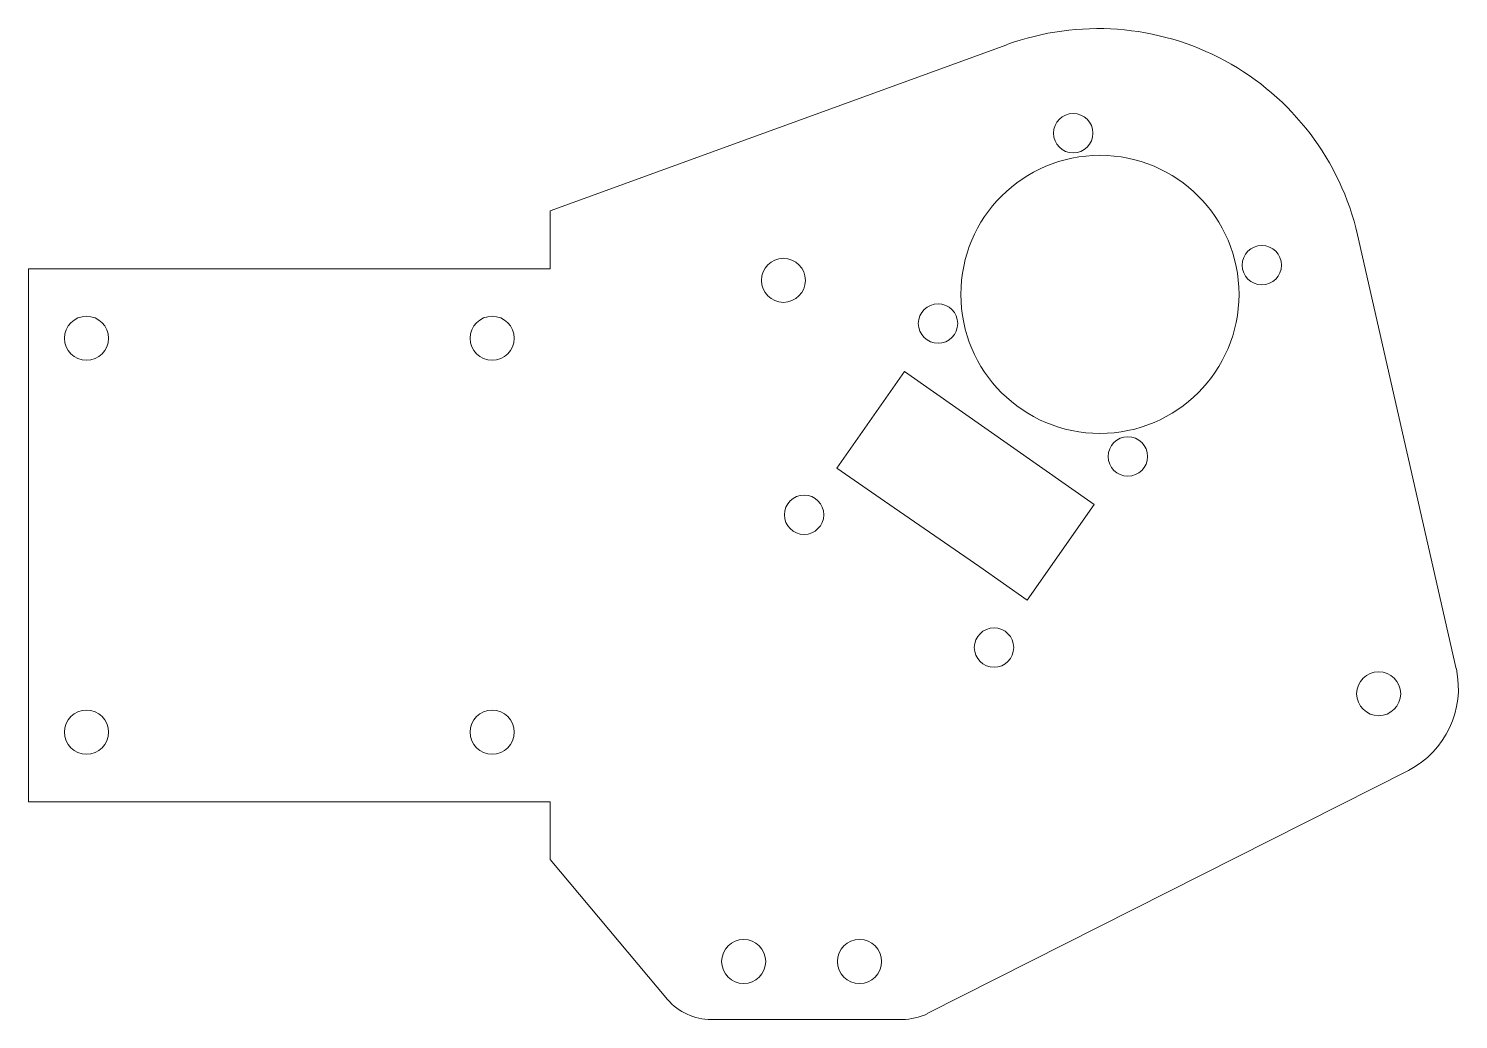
# Model space of a CAD drawing. Header units: millimetres. Extents: x -79 to 45, y -43 to 43.
import ezdxf

# ---------------------------------------------------------------- set-up
doc = ezdxf.new("R2010")
doc.units = ezdxf.units.MM

msp = doc.modelspace()

# ---------------------------------------------------------------- linework, layer by layer
at = {"color": 7, "linetype": 'Continuous', "lineweight": 15}
for p, q in [((5.88, 41.37), (-33.52, 27.03)), ((-33.52, 27.03), (-33.52, 22.03)), ((44.67, -12.51), (36.15, 24.96)), ((-78.52, -23.97), (-78.52, 22.03)), ((-33.52, 22.03), (-78.52, 22.03)), ((-2.95, 13.16), (-8.78, 4.83)), ((13.43, 1.69), (-2.95, 13.16)), ((-8.78, 4.83), (-4.68, 1.97)), ((-4.68, 1.97), (3.56, -3.7)), ((7.65, -6.57), (13.43, 1.69)), ((7.65, -6.57), (3.56, -3.7)), ((-0.98, -42.26), (40.55, -21.28)), ((-78.52, -23.97), (-33.52, -23.97)), ((-33.52, -23.97), (-33.52, -28.97)), ((-33.52, -28.97), (-23.38, -41.05)), ((-19.62, -42.76), (-3.14, -42.76))]:
    msp.add_line(p, q, dxfattribs=at)
for centre, radius in [((11.62, 33.73), 1.7), ((13.92, 19.82), 12), ((27.89, 22.34), 1.7), ((-13.39, 21.03), 1.9), ((-0.05, 17.3), 1.7), ((-73.52, 16.03), 1.9), ((-38.52, 16.03), 1.9), ((16.33, 5.83), 1.7), ((-11.61, 0.8), 1.7), ((4.78, -10.67), 1.7), ((37.97, -14.65), 1.9), ((-73.52, -17.97), 1.9), ((-38.52, -17.97), 1.9), ((-16.82, -37.76), 1.9), ((-6.82, -37.76), 1.9)]:
    msp.add_circle(centre, radius, dxfattribs=at)
for centre, radius, start, end in [((13.75, 19.76), 23, 13.0641, 110), ((36.85, -14.18), 8, 297.5311, 12.0987), ((-19.62, -37.76), 5, 221.1459, 270), ((-3.14, -37.76), 5, 270, 295.669)]:
    msp.add_arc(centre, radius, start, end, dxfattribs=at)

doc.saveas('drawing.dxf')
